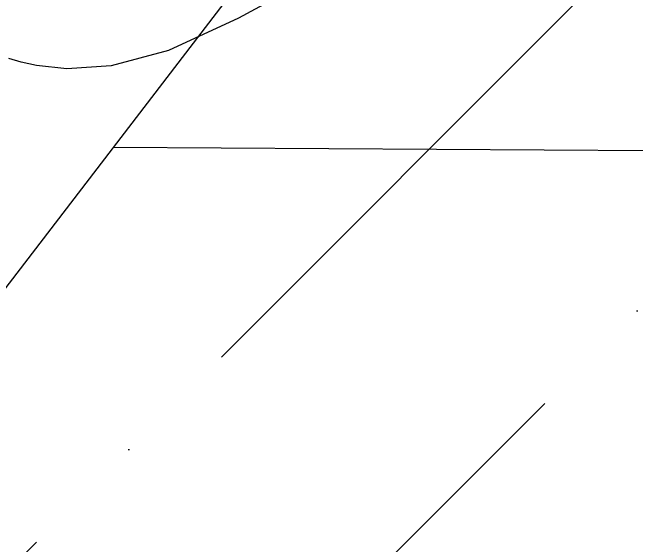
# Model space of a CAD drawing. Header units: millimetres. Extents: x 648844 to 649530, y 1246379 to 1246752.
# Drawn here: x 649201.06 to 649207.03, y 1246492.06 to 1246497.15 of the extents above; entities that cross this region are included whole.
import ezdxf

# ---------------------------------------------------------------- set-up
doc = ezdxf.new("R2010")
doc.units = ezdxf.units.MM
doc.header["$LTSCALE"] = 20
doc.header["$MEASUREMENT"] = 0
doc.layers.get('0').update_dxf_attribs({"linetype": 'CONTINUOUS'})
doc.layers.add('CONT-MJR2', color=9, linetype='CONTINUOUS')
doc.layers.add('quebrada', color=5, linetype='CONTINUOUS')

msp = doc.modelspace()

# ---------------------------------------------------------------- hatches: boundary and pattern name
h = msp.add_hatch()
h.set_pattern_fill('ANSI36', scale=20, style=0)
h.set_pattern_definition([(45, (-526.4316, -3378.368), (1.3258252147, 4.8613591207), [6.25, -1.25, 0, -1.25])])
h.paths.add_polyline_path([(649188.8489, 1246478.7077), (649215.2214, 1246513.0434), (649317.3489, 1246513.661), (649322.2913, 1246459.3036), (649201.5072, 1246459.3036)])
h.paths.add_polyline_path([(649253.0039, 1246474.2307), (649282.478, 1246474.2307), (649282.478, 1246479.6564), (649253.0039, 1246479.6564)], flags=24)

# ---------------------------------------------------------------- linework, layer by layer
at = {"color": 7}
msp.add_line((649188.8489, 1246478.7077), (649215.2214, 1246513.0434), dxfattribs=at)
at = {"layer": 'CONT-MJR2', "elevation": 35, "flags": 128}
msp.add_lwpolyline([(649203.8988, 1246497.4671), (649203.2223, 1246497.0984), (649202.5501, 1246496.7902), (649202.0028, 1246496.6411), (649201.5804, 1246496.6132), (649201.2908, 1246496.6441), (649201.1432, 1246496.6763), (649201.0253, 1246496.7123)], dxfattribs=at)
at = {"layer": 'quebrada', "color": 0}
msp.add_line((649202.027, 1246495.865), (649319.0353, 1246495.1136), dxfattribs=at)

doc.saveas('drawing.dxf')
